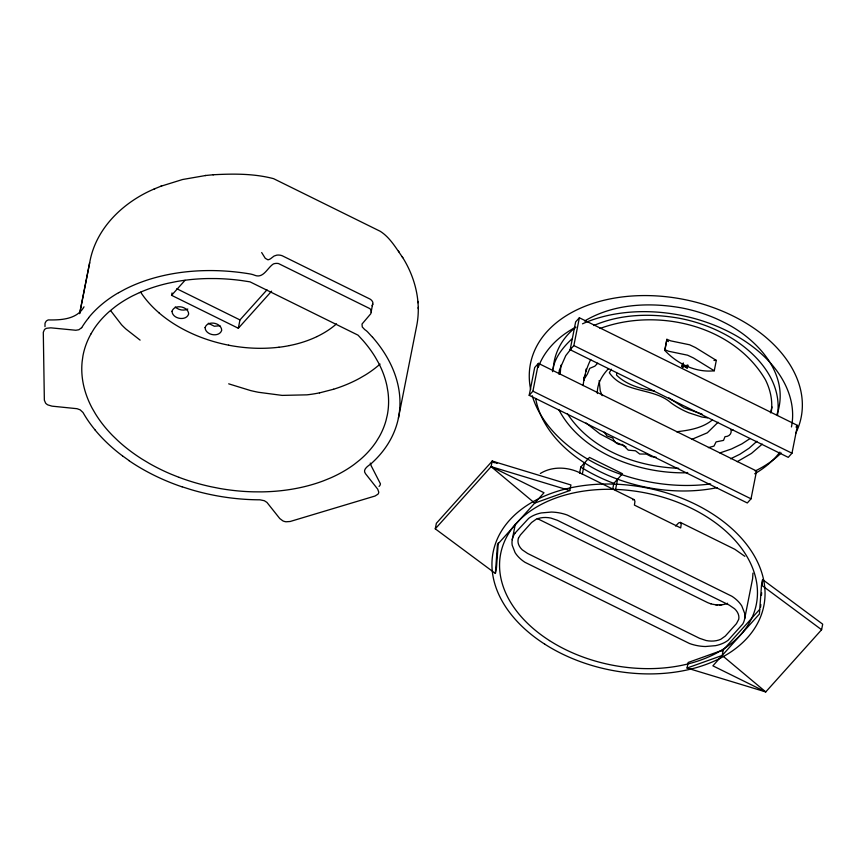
<?xml version="1.0" encoding="UTF-8"?>
<svg xmlns="http://www.w3.org/2000/svg" width="866" height="866" viewBox="0 0 866 866"><rect width="100%" height="100%" fill="white"/><g stroke="black" fill="none" stroke-linecap="round" stroke-linejoin="round"><path stroke-width="1.3" d="M402.149 256.682C415.085 276.914 421.461 301.92 416.708 325.735L398.414 418.105M616.646 372.932L616.57 375.13C626.053 384.634 641.219 389.18 654.447 391.021M495.374 573.454L497.463 544.562L544 492.743L491.119 466.644L435.273 528.834L495.374 573.454L496.467 567.89L498.275 542.939M761.506 585.124L759.417 614.005L712.88 665.835L765.76 691.923L821.596 629.734L822.7 624.18L762.61 579.56L761.506 585.124L821.596 629.734M760.608 607.131L760.803 604.511M761.463 595.321L761.658 592.69M762.232 584.81L762.61 579.56M372.586 337.318L367.704 332.003A15.339 10.327 11.2 0 0 364.77 329.632L362.269 326.991L362.02 324.036L370.832 313.687L372.9 302.678A7.653 5.153 11.2 0 0 370.085 299.106L282.175 255.73A7.653 5.153 11.2 0 0 276.644 255.178L274.078 256.044L270.679 258.653A26.954 7.404 -63.7 0 1 267.897 259.789L265.267 258.317L261.673 252.547M558.971 374.242L559.295 370.312L565.779 355.601L571.343 348.5M560.161 374.339L560.919 365.16M590.742 359.509C586.661 367.649 584.085 376.548 583.121 385.565M586.022 369.089L585.892 371.449M777.452 415.507C783.124 378.68 752.478 348.078 722.049 332.825A110.805 74.573 11.2 0 0 678.771 318.158C650.518 313.254 620.402 313.979 593.795 325.529M552.519 371.676C553.959 358.578 562.413 347.818 571.744 339.115M553.309 368.873C554.056 352.289 562.911 337.101 575.955 327.142M79.726 313.351L90.226 259.876C97.209 226.589 124.617 201.269 155.111 188.593M79.585 313.665L89.685 262.658M271.621 291.171L238.323 328.257L171.565 295.317L172.042 292.935M238.323 328.257L239.969 319.922L266.977 289.85M435.273 528.834L436.377 523.28L492.224 461.091L570.932 484.971L569.828 490.535L534.69 503.103L491.119 466.644L492.224 461.091L497.03 463.462M529.191 395.329L534.69 367.52L538.414 363.374L756.538 471.007L751.028 498.816L747.304 502.962L529.191 395.329L532.915 391.183L538.414 363.374M512.228 539.724L515.324 524.114M570.142 349.723L575.641 321.914L579.365 317.768L797.489 425.412L791.979 453.21L788.255 457.356L570.142 349.723L573.866 345.577L579.365 317.768M579.538 473.388L580.794 467.066L589.454 457.421L622.492 473.734L613.842 483.369L612.63 489.452M582.298 474.254L584.55 462.877M615.369 490.481L617.599 479.179M664.839 349.702L666.896 339.31L670.663 340.847L689.628 344.798L695.463 347.547L716.312 360.386L714.255 370.778C695.755 372.824 677.288 363.807 664.872 350.481L664.839 349.702L668.606 351.25L687.572 355.19L693.406 357.939L714.255 370.778M664.872 350.481L666.896 339.31M687.885 365.106L687.203 367.877L683.458 366.091L682.744 367.455L681.975 366.448L682.495 363.85M681.975 366.448L683.328 362.919M682.744 367.455L683.263 364.857M686.359 367.779L686.868 365.181M687.203 367.877L687.723 365.279M687.052 668.043L688.145 662.479L723.283 649.901L722.19 655.465L687.052 668.043L765.76 691.923L722.19 655.465M744.641 618.854L752.63 578.531L752.944 573.13M770.437 412.833L772.017 406.923M778.307 410.278C788.406 372.034 755.953 338.097 724.106 322.433A110.805 74.573 11.2 0 0 680.828 307.766C648.558 302.169 613.334 303.869 584.604 321.005M372.943 304.139L372.055 305.774M777.04 414.056L777.885 411.534M583.965 379.481L587.462 373.95L589.768 368.331L594.845 366.188L597.767 363.179M90.854 334.07L93.939 328.993A155.025 104.331 11.2 0 1 110.458 310.548L115.546 306.456A155.306 104.526 11.2 0 1 132.963 295.696L139.426 292.643M84.013 306.813C76.944 319.435 61.031 320.139 48.366 319.922A7.686 5.174 11.2 0 0 46.114 321.264L45.021 323.224L44.989 326.644M81.675 327.629L78.925 329.73L75.829 330.26L50.802 327.835L46.71 328.257A7.686 5.174 11.2 0 0 44.458 329.6L43.3 332.306L44.35 400.179L45.595 403.123A7.686 5.174 11.2 0 0 47.901 404.92L52.014 406.154L77.042 408.698L80.159 409.835L82.995 412.487A166.434 112.006 11.2 0 0 94.946 429.785M611.353 369.241L609.339 372.77C623.975 393.608 653.494 387.394 671.161 402.961A66.909 45.032 11.2 0 0 688.654 412.736L701.839 417.022L707.511 417.845M718.109 422.229L707.338 432.794L692.064 439.268M608.506 368.678C602.162 375.314 596.836 384.168 597.388 393.565M171.565 295.317L185.064 280.281M585.178 375.173L583.727 377.966L584.171 380.282M675.588 526.019L678.673 522.902L680.34 522.404L734.877 549.315L744.857 556.329M762.253 444.106L751.472 453.416L737.215 461.675M795.995 427.068L797.489 425.412M722.038 651.297L759.623 609.447M379.048 486.421L379.611 485.837A7.686 5.174 11.2 0 0 380.412 483.78L371.2 465.821A27.55 12.6 73.3 0 1 370.28 463.061M756.916 441.27L749.079 448.231L739.878 454.26L730.579 458.796M712.242 420.042C702.402 428.172 688.925 430.37 676.606 431.755M750.118 438.51L741.935 443.868L731.478 448.967L719.917 452.94M540.341 473.496C552.021 466.179 567.403 466.796 579.549 472.663L634.367 499.725L634.93 501.446L634.421 505.105L680.687 527.935L681.196 524.276L680.34 522.404M632.721 499.877L634.074 499.574M118.631 292.73L124.791 289.363A166.575 112.104 11.2 0 1 250.252 273.981A15.339 10.327 11.2 0 1 254.323 275.128C263.307 279.112 267.313 267.843 273.364 263.968A7.653 5.153 11.2 0 1 278.473 263.535L369.89 308.642A7.653 5.153 11.2 0 1 371.319 312.301M187.814 309.021C183.776 311.067 178.461 310.082 175.246 306.943M160.773 186.287L182.574 179.511L205.762 175.484M154.202 188.961L161.639 185.93M600.019 328.474C657.229 307.311 733.394 325.064 765.447 379.795A107.622 72.43 11.2 0 1 771.216 412.584M708.399 447.646L714.006 446.087L716.095 441.887L723.532 440.393L724.994 436.659C728.847 436.724 732.116 433.801 730.991 429.742L733.004 429.85M219.953 325.757L214.335 326.233L208.295 323.256M333.627 389.224L319.478 392.904M682.809 365.517L685.84 366.242L687.366 367.704M212.982 174.78C233.138 173.665 254.019 173.492 273.613 178.677L380.261 231.309C390.101 237.533 396.152 248.39 402.787 257.657M205.177 175.538L213.512 174.726M687.723 472.544L683.902 472.825A117.798 79.282 11.2 0 1 628.554 463.862C600.29 454.379 572.935 436.659 558.83 409.683M713.974 360.44L716.312 360.386M656.19 457.28L651.2 456.555L646.393 454.065L639.714 454.011L635.471 450.775L628.261 450.147L622.47 444.42C617.967 445.546 614.048 442.136 612.825 438.066L606.958 435.934L604.208 432.102M678.684 468.3C636.456 466.763 591.24 450.233 567.327 413.58M702.034 414.121L683.988 407.756L668.877 397.884M491.119 466.644L569.828 490.535M182.217 486.822L190.585 489.496A166.575 112.104 11.2 0 0 242.545 499.13A166.283 111.909 11.2 0 0 259.941 499.812L264.336 500.721L266.955 502.421L279.772 518.55L282.901 520.888A7.686 5.174 11.2 0 0 286.018 521.776L290.164 521.494L375.043 496.023L377.955 494.183A7.686 5.174 11.2 0 0 378.756 492.126L377.706 489.16L365.539 473.734C362.053 469.556 368.31 465.843 371.038 463.765A166.629 112.147 11.2 0 0 387.254 445.016A166.705 112.201 11.2 0 0 388.304 359.596A166.575 112.104 11.2 0 0 372.618 337.285M228.689 383.833L250.512 390.544A154.105 124.293 28.3 0 0 258.501 392.287L282.154 395.394L306.954 394.842A146.322 122.063 32.1 0 0 319.457 392.861M178.926 477.318L171.154 474.211A155.306 104.526 11.2 0 1 149.104 463.332L142.24 459.218A155.025 104.331 11.2 0 1 117.83 440.621L112.558 435.533A155.025 104.331 11.2 0 1 95.39 413.753L92.099 408.07A155.025 104.331 11.2 0 1 82.162 361.458L82.963 355.764A155.025 104.331 11.2 0 1 90.876 334.081M616.83 442.721L625.977 446.769M573.866 345.577L791.979 453.21M532.915 391.183L751.028 498.816M176.794 288.735L239.969 319.922M537.201 518.507L707.457 602.519A19.074 12.838 11.2 0 0 710.921 603.797M615.618 442.115L599.878 433.844L586.065 423.009M140.097 340.111L126.003 329.091A154.094 103.866 -10.7 0 1 121.554 324.761L110.794 310.818M122.582 455.938L129.131 460.625M492.224 461.091L494.291 462.823M666.939 340.089L668.379 341.615M398.436 251.043L399.042 251.984M602.206 395.632L600.268 391.031L599.175 380.553M417.932 301.422L417.997 302.764M418.224 307.365L418.289 308.718M122.528 455.917A166.575 112.104 11.2 0 1 94.881 429.763M88.613 317.703A166.575 112.104 11.2 0 1 118.566 292.686M178.97 477.318A155.025 104.331 11.2 0 0 211.51 486.844L219.856 488.489A155.025 104.331 11.2 0 0 253.597 491.834L261.922 491.877A155.025 104.331 11.2 0 0 323.787 480.706L330.552 477.945A155.025 104.331 11.2 0 0 354.497 464.176L359.628 460.106A155.025 104.331 11.2 0 0 376.223 441.703L379.33 436.637A155.306 104.526 11.2 0 0 385.998 420.573L387.319 414.976A155.025 104.331 11.2 0 0 387.957 391.854L386.95 385.998A155.025 104.331 11.2 0 0 378.41 362.659L375.162 356.965A154.668 104.093 11.2 0 0 362.941 340.446L358.059 335.174L250.025 281.851L241.571 280.552A154.668 104.093 11.2 0 0 216.294 278.571L207.948 278.549A155.025 104.331 11.2 0 0 175.657 281.71L167.928 283.29A155.025 104.331 11.2 0 0 139.458 292.632M81.685 327.705A166.434 112.006 11.2 0 1 88.678 317.811M182.066 486.854A166.629 112.147 11.2 0 1 128.98 460.647M380.066 364.077A155.046 104.342 11.2 0 1 365.549 374.859L359.736 378.247A155.046 104.342 11.2 0 1 333.627 389.224M336.506 323.873A115.156 77.496 11.2 0 1 329.849 329.102A115.514 77.745 11.2 0 1 322.347 333.789A114.193 76.858 11.2 0 1 316.956 336.582M316.88 336.636A115.156 77.496 11.2 0 1 295.761 344.17A114.204 76.858 11.2 0 1 289.255 345.599M289.06 345.664A115.514 77.745 11.2 0 1 278.852 347.288M279.047 347.223A114.204 76.858 11.2 0 1 272.054 347.894A115.026 77.42 11.2 0 1 257.743 348.294A115.459 77.702 11.2 0 1 246.832 347.731A114.193 76.858 11.2 0 1 239.546 346.952A115.459 77.702 11.2 0 1 228.581 345.188M228.743 345.209A114.193 76.858 11.2 0 1 221.555 343.64A115.21 77.539 11.2 0 1 197.123 335.791A114.193 76.858 11.2 0 1 190.563 332.912A115.503 77.734 11.2 0 1 184.198 329.773A114.193 76.858 11.2 0 1 178.093 326.395A115.21 77.539 11.2 0 1 158.868 312.745M158.954 312.788A114.182 76.847 11.2 0 1 152.005 306.25A115.514 77.745 11.2 0 1 145.889 299.365A114.193 76.847 11.2 0 1 142.316 294.624A114.983 77.388 11.2 0 1 140.671 292.199M727.635 603.256A19.344 13.022 11.2 0 1 726.899 603.559A18.911 12.73 11.2 0 1 725.329 604.078A19.442 13.087 11.2 0 1 723.662 604.479A18.89 12.709 11.2 0 1 713.79 604.457M721.93 604.76A19.355 13.022 11.2 0 1 719.224 604.944M713.584 604.446A19.355 13.022 11.2 0 1 710.834 603.786M717.384 604.912A19.442 13.087 11.2 0 1 715.511 604.739M530.663 389.538A137.975 92.857 11.2 0 1 677.613 298.294A137.975 92.857 11.2 0 1 795.583 433.52M781.186 452.994A137.975 92.857 11.2 0 1 755.195 470.974M710.65 483.921A137.975 92.857 11.2 0 1 532.2 395.654M779.876 452.128A130.311 87.704 11.2 0 1 754.697 473.789M717.264 487.623A130.311 87.704 11.2 0 1 535.675 398.501M538.241 367.379A130.311 87.704 11.2 0 1 575.349 327.348M582.504 323.819A130.311 87.704 11.2 0 1 726.964 330.834A130.311 87.704 11.2 0 1 791.448 426.927M613.842 483.369A137.975 92.857 11.2 0 1 580.794 467.066M172.031 311.262C172.215 318.937 186.277 321.513 188.658 314.001C188.474 306.326 174.402 303.75 172.031 311.262M205.08 327.575C205.264 335.239 219.325 337.827 221.707 330.314C221.523 322.639 207.45 320.052 205.08 327.575M518.485 538.1L518.16 539.247A19.171 12.903 11.2 0 0 522.274 549.823L527.621 553.471L699.468 638.274L706.071 640.515A19.171 12.903 11.2 0 0 720.826 639.26L725.307 636.066L736.468 623.628L738.72 619.331A19.171 12.903 11.2 0 0 734.595 608.755L729.259 605.107L557.401 520.304L550.808 518.052A19.171 12.903 11.2 0 0 536.054 519.319L531.572 522.512L520.401 534.95L518.485 538.1M515.151 532.98L514.123 534.571A34.499 23.22 11.2 0 0 512.207 545.234L515.086 552.605A34.499 23.22 11.2 0 0 524.926 562.272L689.553 643.525A34.499 23.22 11.2 0 0 705.368 646.523L715.662 645.635A34.499 23.22 11.2 0 0 728.198 640.212L742.757 624.007A34.499 23.22 11.2 0 0 744.663 613.345L741.794 605.962A34.499 23.22 11.2 0 0 731.954 596.295L567.317 515.053A34.499 23.22 11.2 0 0 551.501 512.055L541.218 512.943A34.499 23.22 11.2 0 0 528.671 518.366L515.151 532.98M544.822 644.207A137.975 92.857 11.2 0 0 763.79 606.081A137.975 92.857 11.2 0 0 576.897 486.595A137.975 92.857 11.2 0 0 544.822 644.207M549.477 640.58A130.311 87.704 11.2 0 0 756.278 604.576A130.311 87.704 11.2 0 0 579.765 491.726A130.311 87.704 11.2 0 0 549.477 640.58"/></g></svg>
